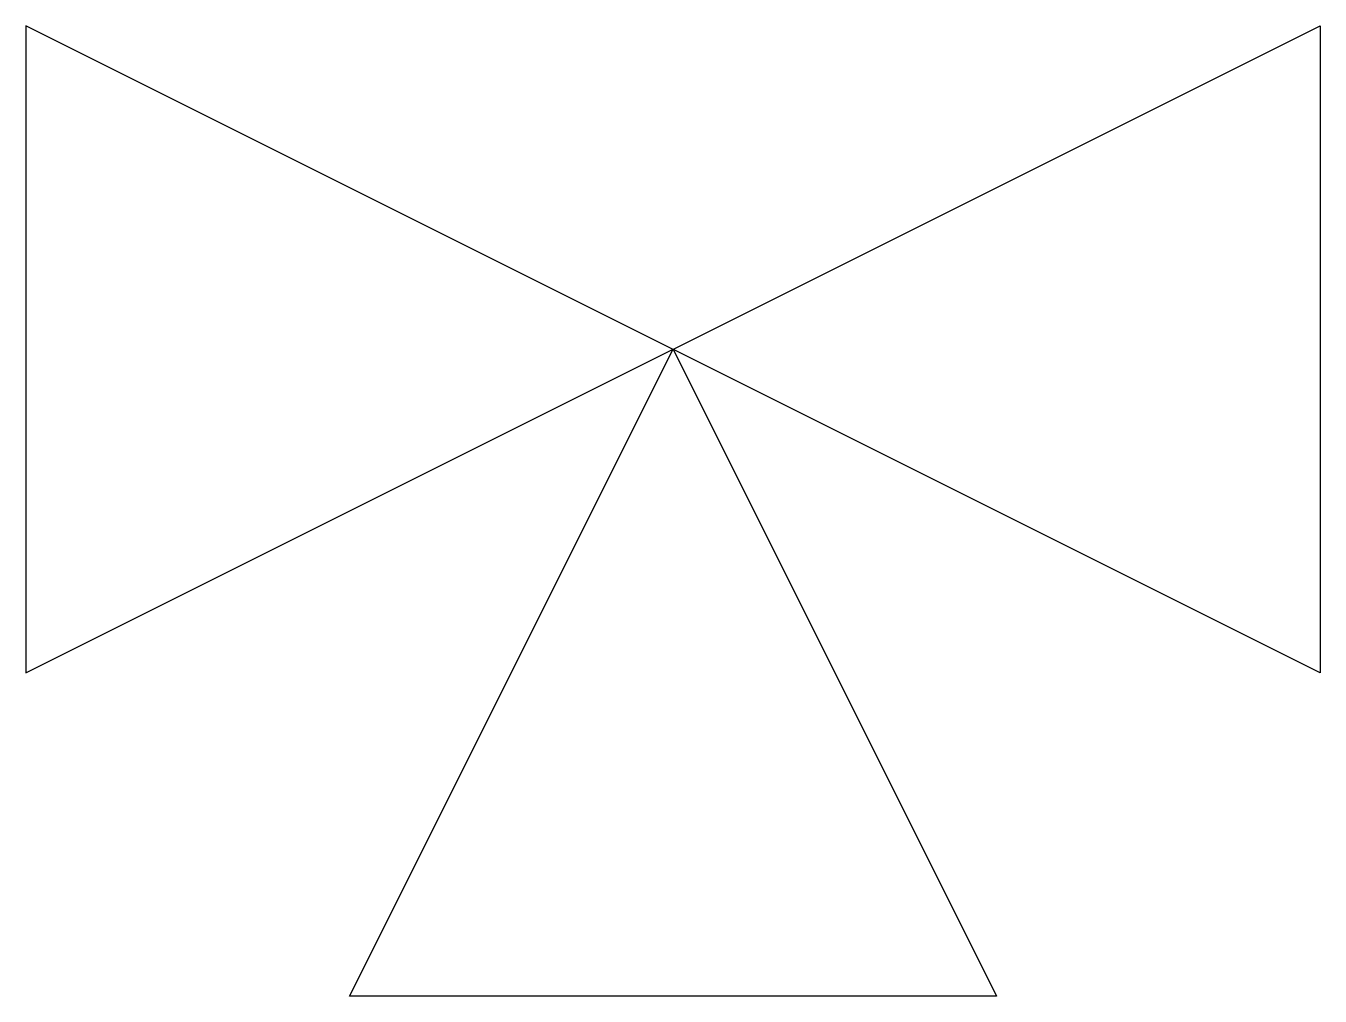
# Model space of a CAD drawing. Header units: millimetres. Extents: x -150 to 150, y -150 to 75.
import ezdxf

# ---------------------------------------------------------------- set-up
doc = ezdxf.new("R2010")
doc.units = ezdxf.units.MM

msp = doc.modelspace()

# ---------------------------------------------------------------- linework, layer by layer
at = {"color": 0, "linetype": 'ByBlock', "lineweight": -2}
for points in [[(149.999985, 74.999992), (149.999985, -74.999992), (-149.999985, 74.999992), (-149.999985, -74.999992)], [(0, 0), (74.999992, -149.999985), (-74.999992, -149.999985)]]:
    msp.add_lwpolyline(points, close=True, dxfattribs=at)

doc.saveas('drawing.dxf')
